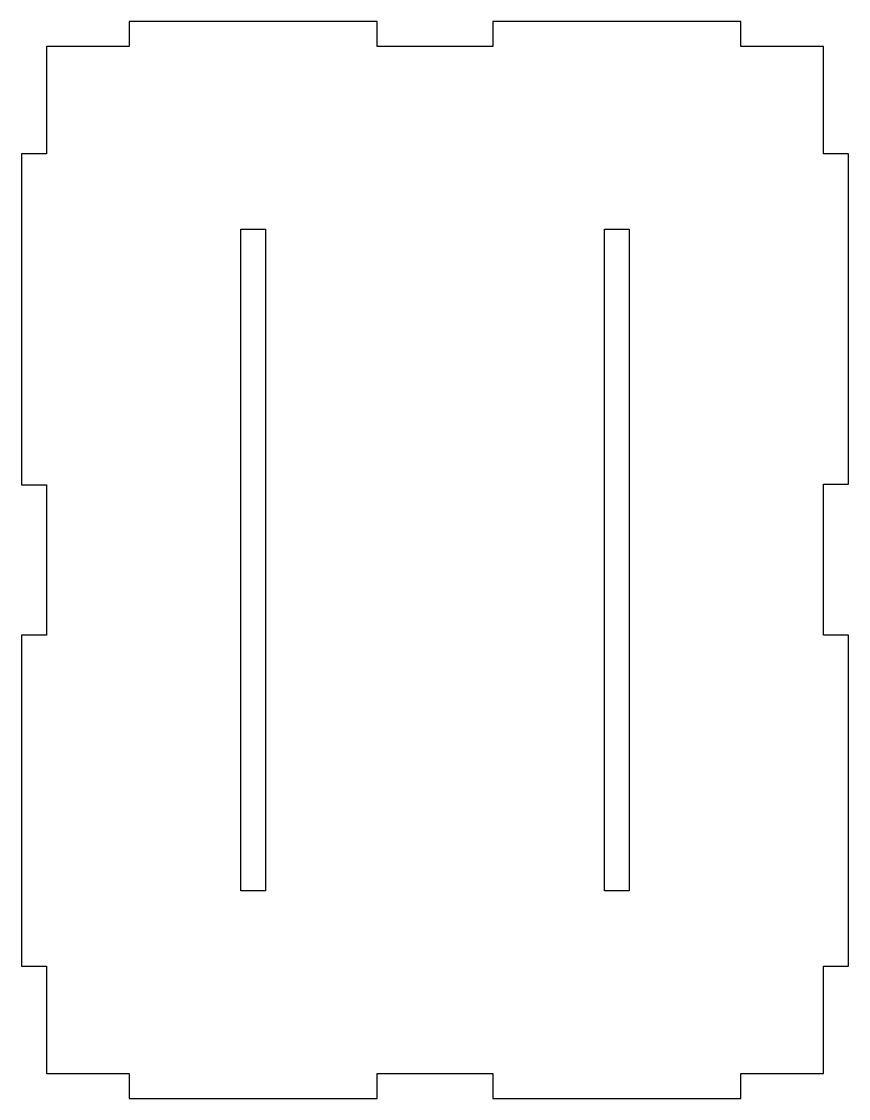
# Model space of a CAD drawing. Header units: millimetres. Extents: x -3 to 97, y -74 to 56.
import ezdxf

# ---------------------------------------------------------------- set-up
doc = ezdxf.new("R2010")
doc.units = ezdxf.units.MM

msp = doc.modelspace()

# ---------------------------------------------------------------- linework, layer by layer
for points in [[(0, -18.2), (-3, -18.2), (-3, -58.2), (0, -58.2), (0, -71.2), (10, -71.2), (10, -74.2), (40, -74.2), (40, -71.2), (54, -71.2), (54, -74.2), (84, -74.2), (84, -71.2), (94, -71.2), (94, -58.2), (97, -58.2), (97, -18.2), (94, -18.2), (94, 0.05), (97, 0.05), (97, 40), (94, 40), (94, 53), (84, 53), (84, 56), (54, 56), (54, 53), (40, 53), (40, 56), (10, 56), (10, 53), (0, 53), (0, 40), (-3, 40), (-3, 0), (0, 0)], [(23.5, -49.09), (23.5, 30.91), (26.5, 30.91), (26.5, -49.09)], [(67.5, -49.09), (67.5, 30.91), (70.5, 30.91), (70.5, -49.09)]]:
    msp.add_lwpolyline(points, close=True)

doc.saveas('drawing.dxf')
